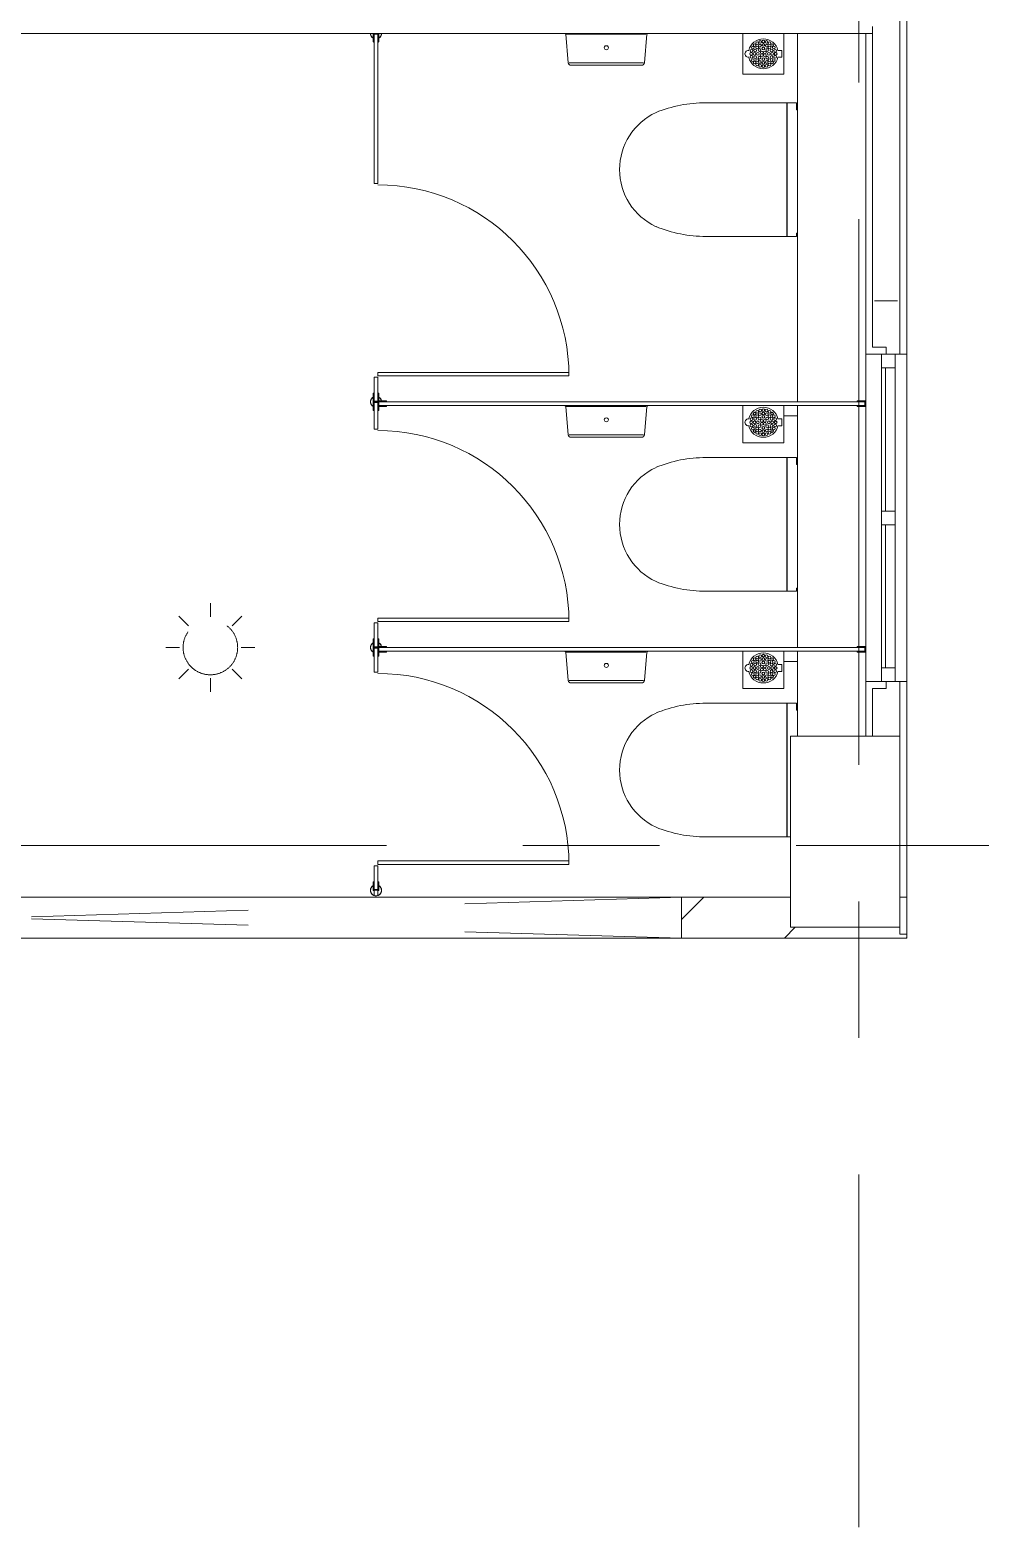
# Model space of a CAD drawing. Header units: millimetres. Extents: x 50620 to 404449, y -131543 to 97.
# Drawn here: x 324077 to 327556, y -121696 to -116211 of the extents above; entities that cross this region are included whole.
import ezdxf

# ---------------------------------------------------------------- set-up
doc = ezdxf.new("R2010")
doc.units = ezdxf.units.MM
for name, pattern in [('Dash', [1587.5, 793.75, -793.75]), ('IDA - Grid Line', [3500, 2000, -500, 500, -500]), ('IDA - Hidden 065', [537.5, 375, -162.5])]:
    doc.linetypes.add(name, pattern=pattern)
for name, color, linetype, lineweight in [('A-_DETA----_ED-2', 8, 'IDA - Hidden 065', 9), ('A-_FLOR----_E', 8, 'Continuous', 9), ('A-_FLORPATT_H-1', 8, 'Continuous', 9), ('A-_FURT----_E', 8, 'Continuous', 9), ('A-_GENM----_M', 8, 'Continuous', 9), ('A-_WALL----_E', 8, 'Continuous', 9), ('A-_WALL----_E-1', 8, 'Continuous', 18), ('A-_WALL----_H-1', 8, 'Continuous', 9), ('A-_WALL----_H-2', 8, 'Continuous', 9), ('A-_WALLPRTN_E', 8, 'Continuous', 9), ('A-_WALLPRTN_E-1', 8, 'Continuous', 18), ('A-_WIND----_E', 8, 'Continuous', 9), ('A-_WIND----_H', 8, 'Dash', 9), ('M-_ARCHI', 8, 'Continuous', 5), ('M-_SANIFIXR_E', 8, 'Continuous', 9), ('S-_COLN----_E', 8, 'Continuous', 5), ('S-_COLN----_E-1', 8, 'Continuous', 5)]:
    doc.layers.add(name, color=color, linetype=linetype, lineweight=lineweight)
doc.layers.add('E-_FIREALAM_E', color=6, linetype='Continuous', lineweight=5, true_color=0xff00ff)
doc.layers.add('S-_ANOTGRID_E-1', color=9, linetype='IDA - Grid Line', lineweight=5, true_color=0x808080)
pattern_1 = [(270, (-240850, -254425), (300, 3e-10), []), (6e-11, (-240850, -254425), (-3e-10, 300), [])]

# ---------------------------------------------------------------- blocks, each defined once
blk = doc.blocks.new('IDA - WC - Floor Mount wo Tank - MS980CMG-V106-BLK 2 2ND STOREY PLAN')
at = {"layer": 'M-_SANIFIXR_E'}
for p, q in [((-220.3, 340.1), (-245.6, 340.1)), ((-245.6, 340.1), (-245.6, 8.1)), ((-220.3, 343.5), (-220.3, 340.1)), ((-244.4, 304.5), (-244.4, 305.3)), ((-244.4, 305.3), (243.1, 305.3)), ((243.1, 304.5), (-244.4, 304.5)), ((243.1, 305.3), (243.1, 304.5)), ((243.7, 8.1), (243.7, 318.5))]:
    blk.add_line(p, q, dxfattribs=at)
for centre, radius, start, end in [((224.9, 4.8), 470.5, 179.6016, 202.4039), ((-226.8, 4.8), 470.5, 337.5961, 0.3984), ((-0.9, -77.1), 230.7, 204.9793, 335.0207)]:
    blk.add_arc(centre, radius, start, end, dxfattribs=at)
blk = doc.blocks.new('IDA - Toilet Roll Holder - Jumbo - IDA - Toilet Roll Holder - Jumbo-4416439-BLK 2 2ND STOREY PLAN')
at = {"layer": 'A-_FURT----_E'}
for p, q in [((0, 0), (-150.7, 0)), ((-150.7, 0), (0, 0)), ((0, 0), (150.7, 0)), ((150.7, 0), (0, 0)), ((-152.2, 0), (-148.7, -3.5)), ((-148.7, -3.5), (-139.5, -107.9)), ((0, -3.5), (-145.3, -3.5)), ((-136.8, -3), (-136.8, -3)), ((-60.5, -3.5), (0, -3.5)), ((0, -3.5), (60.5, -3.5)), ((145.2, -3.5), (0, -3.5)), ((136.8, -3), (136.8, -3)), ((139.5, -107.9), (148.7, -3.5)), ((148.7, -3.5), (152.2, 0)), ((-135.8, -107.9), (0, -107.9)), ((0, -107.9), (135.8, -107.9))]:
    blk.add_line(p, q, dxfattribs=at)
at = {"layer": 'A-_FURT----_E', "flags": 128}
for points in [[(-128.8, -117), (-129.2, -117), (-129.6, -117), (-130.1, -116.9), (-130.5, -116.9), (-130.9, -116.8), (-131.4, -116.7), (-131.8, -116.6), (-132.2, -116.4), (-132.6, -116.3), (-133, -116.1), (-133.4, -116), (-133.8, -115.8), (-134.2, -115.6), (-134.6, -115.3), (-134.9, -115.1), (-135.3, -114.8), (-135.6, -114.6), (-136, -114.3), (-136.3, -114), (-136.6, -113.7), (-136.9, -113.4), (-137.2, -113), (-137.5, -112.7), (-137.7, -112.3), (-138, -112), (-138.2, -111.6), (-138.4, -111.2), (-138.6, -110.8), (-138.8, -110.4), (-139, -110), (-139.1, -109.6), (-139.2, -109.2), (-139.4, -108.8), (-139.5, -108.3), (-139.5, -107.9)], [(139.5, -107.9), (139.5, -108.4), (139.4, -108.8), (139.2, -109.2), (139.1, -109.6), (138.9, -110.1), (138.8, -110.5), (138.6, -110.9), (138.4, -111.2), (138.2, -111.6), (137.9, -112), (137.7, -112.4), (137.4, -112.7), (137.2, -113.1), (136.9, -113.4), (136.6, -113.7), (136.3, -114), (135.9, -114.3), (135.6, -114.6), (135.3, -114.9), (134.9, -115.1), (134.5, -115.3), (134.2, -115.6), (133.8, -115.8), (133.4, -116), (133, -116.2), (132.6, -116.3), (132.2, -116.5), (131.7, -116.6), (131.3, -116.7), (130.9, -116.8), (130.5, -116.9), (130, -116.9), (129.6, -117), (129.1, -117), (128.8, -117)], [(0, -117), (-5.1, -117), (-10.3, -117), (-15.4, -117), (-20.5, -117), (-25.6, -117), (-30.6, -117), (-35.6, -117), (-40.5, -117), (-45.4, -117), (-50.1, -117), (-54.8, -117), (-59.5, -117), (-64, -117), (-68.4, -117), (-72.7, -117), (-76.9, -117), (-81, -117), (-84.9, -117), (-88.7, -117), (-92.4, -117), (-95.9, -117), (-99.2, -117), (-102.4, -117), (-105.5, -117), (-108.3, -117), (-111, -117), (-113.6, -117), (-115.9, -117), (-118, -117), (-120, -117), (-121.8, -117), (-123.3, -117), (-124.7, -117), (-125.9, -117), (-126.9, -117), (-127.7, -117), (-128.2, -117), (-128.6, -117), (-128.7, -117), (-128.8, -117)], [(-128.8, -117), (-128.6, -117), (-128.3, -117), (-127.8, -117), (-127.1, -117), (-126.2, -117), (-125.1, -117), (-123.7, -117), (-122.2, -117), (-120.5, -117), (-118.6, -117), (-116.5, -117), (-114.2, -117), (-111.7, -117), (-109.1, -117), (-106.3, -117), (-103.3, -117), (-100.1, -117), (-96.8, -117), (-93.3, -117), (-89.7, -117), (-85.9, -117), (-82, -117), (-78, -117), (-73.8, -117), (-69.6, -117), (-65.2, -117), (-60.7, -117), (-56.1, -117), (-51.4, -117), (-46.7, -117), (-41.8, -117), (-36.9, -117), (-32, -117), (-26.9, -117), (-21.9, -117), (-16.8, -117), (-11.7, -117), (-6.5, -117), (-1.4, -117), (0, -117)], [(0, -117), (5.1, -117), (10.3, -117), (15.4, -117), (20.5, -117), (25.6, -117), (30.6, -117), (35.6, -117), (40.5, -117), (45.4, -117), (50.1, -117), (54.8, -117), (59.5, -117), (64, -117), (68.4, -117), (72.7, -117), (76.9, -117), (81, -117), (84.9, -117), (88.7, -117), (92.4, -117), (95.9, -117), (99.2, -117), (102.4, -117), (105.5, -117), (108.3, -117), (111, -117), (113.6, -117), (115.9, -117), (118, -117), (120, -117), (121.8, -117), (123.3, -117), (124.7, -117), (125.9, -117), (126.9, -117), (127.7, -117), (128.2, -117), (128.6, -117), (128.7, -117), (128.8, -117)], [(128.8, -117), (128.6, -117), (128.3, -117), (127.8, -117), (127.1, -117), (126.2, -117), (125.1, -117), (123.7, -117), (122.2, -117), (120.5, -117), (118.6, -117), (116.5, -117), (114.2, -117), (111.7, -117), (109.1, -117), (106.3, -117), (103.3, -117), (100.1, -117), (96.8, -117), (93.3, -117), (89.7, -117), (85.9, -117), (82, -117), (78, -117), (73.8, -117), (69.6, -117), (65.2, -117), (60.7, -117), (56.1, -117), (51.4, -117), (46.7, -117), (41.8, -117), (36.9, -117), (32, -117), (26.9, -117), (21.9, -117), (16.8, -117), (11.7, -117), (6.5, -117), (1.4, -117), (0, -117)]]:
    blk.add_lwpolyline(points, dxfattribs=at)
at = {"layer": 'A-_FURT----_E'}
for start, end in [(360, 180), (180, 360)]:
    blk.add_arc((0, -52.6), 7.38, start, end, dxfattribs=at)
blk = doc.blocks.new('IDA - WC - Floor Mount wo Tank - MS980CMG-V107-BLK 2 2ND STOREY PLAN')
at = {"layer": 'M-_SANIFIXR_E'}
for p, q in [((-220.3, 340.1), (-245.6, 340.1)), ((-245.6, 340.1), (-245.6, 8.1)), ((-220.3, 343.5), (-220.3, 340.1)), ((232.2, 340.1), (232.2, 343.5)), ((243.7, 340.1), (232.2, 340.1)), ((243.7, 8.1), (243.7, 340.1)), ((-244.4, 304.5), (-244.4, 305.3)), ((-244.4, 305.3), (243.1, 305.3)), ((243.1, 304.5), (-244.4, 304.5)), ((243.1, 305.3), (243.1, 304.5))]:
    blk.add_line(p, q, dxfattribs=at)
for centre, radius, start, end in [((224.9, 4.8), 470.5, 179.6016, 202.4039), ((-226.8, 4.8), 470.5, 337.5961, 0.3984), ((-0.9, -77.1), 230.7, 204.9793, 335.0207)]:
    blk.add_arc(centre, radius, start, end, dxfattribs=at)
blk = doc.blocks.new('IDA - Louver w Top Hung  - 2 Panels - 1200L X 1500H - B3-AW01-5301240-BLK 2 2ND STOREY PLAN')
at = {"layer": 'A-_WIND----_E'}
for p, q in [((-550, 25), (-600, 25)), ((-600, 25), (-600, -25)), ((-550, -10), (-550, 25)), ((-550, 25), (-25, 25)), ((-550, -25), (-550, 25)), ((550, 25), (-550, 25)), ((-550, -25), (-550, 25)), ((-550, 25), (-550, -25)), ((-550, 25), (550, 25)), ((-500, 25), (-75, 25)), ((-25, 25), (-25, -10)), ((25, 25), (-25, 25)), ((-25, 25), (-25, -25)), ((25, 25), (-25, 25)), ((25, -10), (25, 25)), ((25, 25), (550, 25)), ((25, -25), (25, 25)), ((75, 25), (500, 25)), ((550, 25), (550, -10)), ((550, 25), (550, -25)), ((600, 25), (550, 25)), ((550, 25), (550, -25)), ((550, 25), (550, -25)), ((600, -25), (600, 25)), ((-600, -25), (-550, -25)), ((-25, -10), (-550, -10)), ((-550, -25), (550, -25)), ((550, -25), (-550, -25)), ((-75, -10), (-500, -10)), ((-25, -25), (25, -25)), ((-25, -25), (25, -25)), ((550, -10), (25, -10)), ((500, -10), (75, -10)), ((550, -25), (600, -25))]:
    blk.add_line(p, q, dxfattribs=at)
blk = doc.blocks.new('IDA - Toilet Partition - Corner - 950Lx700Width-4428229-BLK 2 2ND STOREY PLAN')
at = {"layer": 'A-_GENM----_M'}
for p, q in [((898, 0), (896.5, 0)), ((896.5, 0), (896.5, -30.3)), ((900, -1.5), (898, 0)), ((915, 0), (913, -1.5)), ((916.5, 0), (915, 0)), ((916.5, -30.3), (916.5, 0)), ((898, -18), (898, -3)), ((898, -3), (915, -3)), ((900, -20), (898, -18)), ((913, -1.5), (900, -1.5)), ((913, -3), (900, -3)), ((900, -3), (900, -1784)), ((900, -30.3), (900, -20)), ((913, -1784), (913, -3)), ((915, -18), (913, -20)), ((913, -20), (913, -30.3)), ((915, -3), (915, -18)), ((805, -1087), (792, -1087)), ((792, -1087), (792, -1787)), ((805, -1787), (805, -1087)), ((30.2, -1783.5), (0, -1783.5)), ((0, -1783.5), (0, -1785)), ((0, -1785), (1.5, -1787)), ((1.5, -1800), (0, -1802)), ((0, -1802), (0, -1803.5)), ((0, -1803.5), (30.2, -1803.5)), ((1.5, -1787), (1.5, -1800)), ((3, -1802), (3, -1785)), ((3, -1785), (18, -1785)), ((100, -1787), (3, -1787)), ((3, -1787), (3, -1800)), ((3, -1800), (100, -1800)), ((18, -1802), (3, -1802)), ((18, -1785), (20, -1787)), ((20, -1800), (18, -1802)), ((20, -1787), (30.2, -1787)), ((30.2, -1800), (20, -1800)), ((100, -1800), (100, -1787)), ((792, -1787), (805, -1787)), ((810, -1787), (810, -1800)), ((897, -1787), (810, -1787)), ((810, -1800), (897, -1800)), ((900, -1783.5), (869.8, -1783.5)), ((869.8, -1787), (880, -1787)), ((880, -1800), (869.8, -1800)), ((869.8, -1803.5), (900, -1803.5)), ((880, -1787), (882, -1785)), ((882, -1802), (880, -1800)), ((882, -1785), (897, -1785)), ((897, -1802), (882, -1802)), ((896.5, -1756.8), (896.5, -1787)), ((896.5, -1787), (898, -1787)), ((897, -1785), (897, -1802)), ((897, -1800), (897, -1787)), ((898, -1769), (900, -1767)), ((898, -1784), (898, -1769)), ((915, -1784), (898, -1784)), ((898, -1787), (900, -1785.5)), ((898.5, -1787), (900, -1785)), ((898.5, -1800), (898.5, -1787)), ((900, -1802), (898.5, -1800)), ((900, -1767), (900, -1756.8)), ((900, -1785), (900, -1783.5)), ((900, -1784), (913, -1784)), ((900, -1785.5), (913, -1785.5)), ((900, -1803.5), (900, -1802)), ((913, -1756.8), (913, -1767)), ((913, -1767), (915, -1769)), ((913, -1785.5), (915, -1787)), ((915, -1769), (915, -1784)), ((915, -1787), (916.5, -1787)), ((916.5, -1787), (916.5, -1756.8))]:
    blk.add_line(p, q, dxfattribs=at)
at = {"layer": 'A-_GENM----_M', "flags": 128}
for points in [[(-18, -1784.8), (-18.3, -1785.5), (-18.6, -1786.3), (-18.9, -1787)], [(-18.9, -1800), (-18.6, -1800.8), (-18.3, -1801.5), (-18, -1802.2)], [(-3.2, -1773.8), (-4, -1773.9), (-4.8, -1774.1), (-5.5, -1774.3), (-6.3, -1774.5), (-7, -1774.8), (-7.8, -1775.1), (-8.5, -1775.4), (-9.2, -1775.8), (-9.9, -1776.1), (-10.6, -1776.6), (-11.3, -1777), (-11.9, -1777.5), (-12.6, -1777.9), (-13.2, -1778.5), (-13.8, -1779), (-14.3, -1779.6), (-14.9, -1780.2), (-15.4, -1780.8), (-15.9, -1781.4), (-16.4, -1782), (-16.8, -1782.7), (-17.2, -1783.4)], [(-17.2, -1803.6), (-16.8, -1804.3), (-16.4, -1805), (-15.9, -1805.6), (-15.4, -1806.2), (-14.9, -1806.9), (-14.3, -1807.4), (-13.8, -1808), (-13.2, -1808.5), (-12.6, -1809.1), (-11.9, -1809.5), (-11.3, -1810), (-10.6, -1810.4), (-9.9, -1810.9), (-9.2, -1811.2), (-8.5, -1811.6), (-7.8, -1811.9), (-7, -1812.2), (-6.3, -1812.5), (-5.5, -1812.7), (-4.7, -1812.9), (-4, -1813.1), (-3.2, -1813.2), (-2.4, -1813.4), (-1.6, -1813.4), (-0.8, -1813.5), (0, -1813.5)], [(0, -1773.5), (-0.8, -1773.5), (-1.6, -1773.6)], [(0, -1813.5), (0.8, -1813.5), (1.6, -1813.4), (2.4, -1813.4), (3.2, -1813.2), (4, -1813.1), (4.8, -1812.9), (5.5, -1812.7), (6.3, -1812.5), (7, -1812.2), (7.8, -1811.9), (8.5, -1811.6), (9.2, -1811.2), (9.9, -1810.9), (10.6, -1810.4), (11.3, -1810), (11.9, -1809.5), (12.6, -1809.1), (13.2, -1808.5), (13.8, -1808), (14.3, -1807.4), (14.9, -1806.8), (15.4, -1806.2), (15.9, -1805.6), (16.4, -1805), (16.8, -1804.3), (17.2, -1803.6)], [(15.4, -1780.8), (14.9, -1780.1), (14.3, -1779.6), (13.8, -1779), (13.2, -1778.5)], [(17.2, -1783.4), (16.8, -1782.7), (16.4, -1782)], [(18.9, -1787), (18.6, -1786.2), (18.3, -1785.5), (18, -1784.8)], [(18, -1802.2), (18.3, -1801.5), (18.6, -1800.7), (18.9, -1800)], [(882, -1784.8), (881.7, -1785.5), (881.4, -1786.3), (881.1, -1787)], [(881.1, -1800), (881.4, -1800.8), (881.7, -1801.5), (882, -1802.2)], [(896.8, -1773.8), (896, -1773.9), (895.2, -1774.1), (894.5, -1774.3), (893.7, -1774.5), (893, -1774.8), (892.2, -1775.1), (891.5, -1775.4), (890.8, -1775.8), (890.1, -1776.1), (889.4, -1776.6), (888.7, -1777), (888.1, -1777.5), (887.4, -1777.9), (886.8, -1778.5), (886.2, -1779), (885.7, -1779.6), (885.1, -1780.2), (884.6, -1780.8), (884.1, -1781.4), (883.6, -1782), (883.2, -1782.7), (882.8, -1783.4)], [(882.8, -1803.6), (883.2, -1804.3), (883.6, -1805), (884.1, -1805.6), (884.6, -1806.2), (885.1, -1806.9), (885.7, -1807.4), (886.2, -1808), (886.8, -1808.5), (887.4, -1809.1), (888.1, -1809.5), (888.7, -1810), (889.4, -1810.4), (890.1, -1810.9), (890.8, -1811.2), (891.5, -1811.6), (892.2, -1811.9), (893, -1812.2), (893.7, -1812.5), (894.5, -1812.7), (895.3, -1812.9), (896, -1813.1), (896.8, -1813.2), (897.6, -1813.4), (898.4, -1813.4), (899.2, -1813.5), (900, -1813.5)], [(900, -1773.5), (899.2, -1773.5), (898.4, -1773.6)], [(900, -1813.5), (900.8, -1813.5), (901.6, -1813.4), (902.4, -1813.4), (903.2, -1813.2), (904, -1813.1), (904.8, -1812.9), (905.5, -1812.7), (906.3, -1812.5), (907, -1812.2), (907.8, -1811.9), (908.5, -1811.6), (909.2, -1811.2), (909.9, -1810.9), (910.6, -1810.4), (911.3, -1810), (911.9, -1809.5), (912.6, -1809.1), (913.2, -1808.5), (913.8, -1808), (914.3, -1807.4), (914.9, -1806.8), (915.4, -1806.2), (915.9, -1805.6), (916.4, -1805), (916.8, -1804.3), (917.2, -1803.6)], [(915.4, -1780.8), (914.9, -1780.1), (914.3, -1779.6), (913.8, -1779), (913.2, -1778.5)], [(917.2, -1783.4), (916.8, -1782.7), (916.4, -1782)], [(918.9, -1787), (918.6, -1786.2), (918.3, -1785.5), (918, -1784.8)], [(918, -1802.2), (918.3, -1801.5), (918.6, -1800.7), (918.9, -1800)]]:
    blk.add_lwpolyline(points, dxfattribs=at)
at = {"layer": 'A-_GENM----_M'}
for centre, radius, start, end in [((898.3, -30.3), 1.75, 180, 270), ((898.3, -30.3), 1.75, 270, 360), ((914.8, -30.3), 1.75, 180, 270), ((914.8, -30.3), 1.75, 270, 360), ((805, -1787), 700, 90, 180), ((898.3, -1756.8), 1.75, 90, 180), ((898.3, -1756.8), 1.75, 0, 90), ((914.8, -1756.8), 1.75, 90, 180), ((914.8, -1756.8), 1.75, 0, 90), ((0, -1793.5), 20.5, 100.8653, 148.9563), ((0, -1793.5), 20.5, 211.0437, 270), ((0, -1793.5), 20, 210.7833, 270), ((0, -1793.5), 20, 100.5945, 148.2143), ((0, -1793.5), 20, 101.1369, 148.1802), ((0, -1793.5), 20, 211.8198, 270), ((0, -1793.5), 20, 270, 328.2143), ((0, -1793.5), 20, 270, 328.1802), ((0, -1793.5), 20.5, 270, 328.9563), ((0, -1793.5), 20, 31.8198, 45), ((0, -1793.5), 20.5, 32.4466, 45), ((30.2, -1785.2), 1.75, 0, 90), ((30.2, -1785.2), 1.75, 270, 360), ((30.2, -1801.8), 1.75, 360, 90), ((30.2, -1801.8), 1.75, 270, 360), ((869.8, -1785.2), 1.75, 90, 180), ((869.8, -1785.2), 1.75, 180, 270), ((869.8, -1801.8), 1.75, 90, 180), ((869.8, -1801.8), 1.75, 180, 270), ((900, -1793.5), 20.5, 100.8653, 148.9563), ((900, -1793.5), 20.5, 211.0437, 270), ((900, -1793.5), 20, 210.7833, 270), ((900, -1793.5), 20, 100.5945, 148.2143), ((900, -1793.5), 20, 101.1369, 148.1802), ((900, -1793.5), 20, 211.8198, 270), ((900, -1793.5), 20, 270, 328.2143), ((900, -1793.5), 20, 270, 328.1802), ((900, -1793.5), 20.5, 270, 328.9563), ((900, -1793.5), 20, 31.8198, 45), ((900, -1793.5), 20.5, 32.4466, 45)]:
    blk.add_arc(centre, radius, start, end, dxfattribs=at)
for points in [[(-16.4, -1787), (-15.6, -1787), (-13.5, -1787), (-9.6, -1787), (-4.9, -1787), (-1.7, -1787), (0, -1787)], [(0, -1800), (-1.7, -1800), (-4.9, -1800), (-9.6, -1800), (-13.5, -1800), (-15.6, -1800), (-16.4, -1800)], [(0, -1787), (1.7, -1787), (4.9, -1787), (9.6, -1787), (13.5, -1787), (15.6, -1787), (16.4, -1787)], [(16.4, -1800), (15.6, -1800), (13.5, -1800), (9.6, -1800), (4.9, -1800), (1.7, -1800), (0, -1800)], [(883.6, -1787), (884.4, -1787), (886.5, -1787), (890.4, -1787), (895.1, -1787), (898.3, -1787), (900, -1787)], [(900, -1800), (898.3, -1800), (895.1, -1800), (890.4, -1800), (886.5, -1800), (884.4, -1800), (883.6, -1800)], [(900, -1787), (901.7, -1787), (904.9, -1787), (909.6, -1787), (913.5, -1787), (915.6, -1787), (916.4, -1787)], [(916.4, -1800), (915.6, -1800), (913.5, -1800), (909.6, -1800), (904.9, -1800), (901.7, -1800), (900, -1800)]]:
    blk.add_open_spline(points, degree=3, dxfattribs=at)
blk = doc.blocks.new('IDA - Toilet Partition - Corner - 950Lx700Width-6316781-BLK 2 2ND STOREY PLAN')
at = {"layer": 'A-_GENM----_M'}
for p, q in [((1348, 0), (1346.5, 0)), ((1346.5, 0), (1346.5, -30.3)), ((1350, -1.5), (1348, 0)), ((1365, 0), (1363, -1.5)), ((1366.5, 0), (1365, 0)), ((1366.5, -30.3), (1366.5, 0)), ((1348, -18), (1348, -3)), ((1348, -3), (1365, -3)), ((1350, -20), (1348, -18)), ((1363, -1.5), (1350, -1.5)), ((1363, -3), (1350, -3)), ((1350, -3), (1350, -1784)), ((1350, -30.3), (1350, -20)), ((1363, -1784), (1363, -3)), ((1365, -18), (1363, -20)), ((1363, -20), (1363, -30.3)), ((1365, -3), (1365, -18)), ((1255, -1087), (1242, -1087)), ((1242, -1087), (1242, -1787)), ((1255, -1787), (1255, -1087)), ((30.2, -1783.5), (0, -1783.5)), ((0, -1783.5), (0, -1785)), ((0, -1785), (1.5, -1787)), ((1.5, -1800), (0, -1802)), ((0, -1802), (0, -1803.5)), ((0, -1803.5), (30.2, -1803.5)), ((1.5, -1787), (1.5, -1800)), ((3, -1802), (3, -1785)), ((3, -1785), (18, -1785)), ((550, -1787), (3, -1787)), ((3, -1787), (3, -1800)), ((3, -1800), (550, -1800)), ((18, -1802), (3, -1802)), ((18, -1785), (20, -1787)), ((20, -1800), (18, -1802)), ((20, -1787), (30.2, -1787)), ((30.2, -1800), (20, -1800)), ((550, -1800), (550, -1787)), ((1242, -1787), (1255, -1787)), ((1260, -1787), (1260, -1800)), ((1347, -1787), (1260, -1787)), ((1260, -1800), (1347, -1800)), ((1350, -1783.5), (1319.8, -1783.5)), ((1319.8, -1787), (1330, -1787)), ((1330, -1800), (1319.8, -1800)), ((1319.8, -1803.5), (1350, -1803.5)), ((1330, -1787), (1332, -1785)), ((1332, -1802), (1330, -1800)), ((1332, -1785), (1347, -1785)), ((1347, -1802), (1332, -1802)), ((1346.5, -1756.8), (1346.5, -1787)), ((1346.5, -1787), (1348, -1787)), ((1347, -1785), (1347, -1802)), ((1347, -1800), (1347, -1787)), ((1348, -1769), (1350, -1767)), ((1348, -1784), (1348, -1769)), ((1365, -1784), (1348, -1784)), ((1348, -1787), (1350, -1785.5)), ((1348.5, -1787), (1350, -1785)), ((1348.5, -1800), (1348.5, -1787)), ((1350, -1802), (1348.5, -1800)), ((1350, -1767), (1350, -1756.8)), ((1350, -1785), (1350, -1783.5)), ((1350, -1784), (1363, -1784)), ((1350, -1785.5), (1363, -1785.5)), ((1350, -1803.5), (1350, -1802)), ((1363, -1756.8), (1363, -1767)), ((1363, -1767), (1365, -1769)), ((1363, -1785.5), (1365, -1787)), ((1365, -1769), (1365, -1784)), ((1365, -1787), (1366.5, -1787)), ((1366.5, -1787), (1366.5, -1756.8))]:
    blk.add_line(p, q, dxfattribs=at)
at = {"layer": 'A-_GENM----_M', "flags": 128}
for points in [[(17.2, -1783.4), (16.8, -1782.7), (16.4, -1782), (15.9, -1781.4), (15.4, -1780.8), (14.9, -1780.1), (14.3, -1779.6), (13.8, -1779), (13.2, -1778.5), (12.6, -1777.9), (11.9, -1777.5), (11.3, -1777), (10.6, -1776.6), (9.9, -1776.1), (9.2, -1775.8), (8.5, -1775.4), (7.8, -1775.1), (7, -1774.8), (6.3, -1774.5), (5.5, -1774.3), (4.7, -1774.1), (4, -1773.9), (3.2, -1773.8), (2.4, -1773.6), (1.6, -1773.6), (0.8, -1773.5), (0, -1773.5)], [(0, -1813.5), (0.8, -1813.5), (1.6, -1813.4), (2.4, -1813.4), (3.2, -1813.2), (4, -1813.1), (4.8, -1812.9), (5.5, -1812.7), (6.3, -1812.5), (7, -1812.2), (7.8, -1811.9), (8.5, -1811.6), (9.2, -1811.2), (9.9, -1810.9), (10.6, -1810.4), (11.3, -1810), (11.9, -1809.5), (12.6, -1809.1), (13.2, -1808.5), (13.8, -1808), (14.3, -1807.4), (14.9, -1806.8), (15.4, -1806.2), (15.9, -1805.6), (16.4, -1805), (16.8, -1804.3), (17.2, -1803.6)], [(18.9, -1787), (18.6, -1786.2), (18.3, -1785.5), (18, -1784.8)], [(18, -1802.2), (18.3, -1801.5), (18.6, -1800.7), (18.9, -1800)], [(1332, -1784.8), (1331.7, -1785.5), (1331.4, -1786.3), (1331.1, -1787)], [(1331.1, -1800), (1331.4, -1800.8), (1331.7, -1801.5), (1332, -1802.2)], [(1346.8, -1773.8), (1346, -1773.9), (1345.2, -1774.1), (1344.5, -1774.3), (1343.7, -1774.5), (1343, -1774.8), (1342.2, -1775.1), (1341.5, -1775.4), (1340.8, -1775.8), (1340.1, -1776.1), (1339.4, -1776.6), (1338.7, -1777), (1338.1, -1777.5), (1337.4, -1777.9), (1336.8, -1778.5), (1336.2, -1779), (1335.7, -1779.6), (1335.1, -1780.2), (1334.6, -1780.8), (1334.1, -1781.4), (1333.6, -1782), (1333.2, -1782.7), (1332.8, -1783.4)], [(1332.8, -1803.6), (1333.2, -1804.3), (1333.6, -1805), (1334.1, -1805.6), (1334.6, -1806.2), (1335.1, -1806.9), (1335.7, -1807.4), (1336.2, -1808), (1336.8, -1808.5), (1337.4, -1809.1), (1338.1, -1809.5), (1338.7, -1810), (1339.4, -1810.4), (1340.1, -1810.9), (1340.8, -1811.2), (1341.5, -1811.6), (1342.2, -1811.9), (1343, -1812.2), (1343.7, -1812.5), (1344.5, -1812.7), (1345.3, -1812.9), (1346, -1813.1), (1346.8, -1813.2), (1347.6, -1813.4), (1348.4, -1813.4), (1349.2, -1813.5), (1350, -1813.5)], [(1350, -1773.5), (1349.2, -1773.5), (1348.4, -1773.6)], [(1350, -1813.5), (1350.8, -1813.5), (1351.6, -1813.4), (1352.4, -1813.4), (1353.2, -1813.2), (1354, -1813.1), (1354.8, -1812.9), (1355.5, -1812.7), (1356.3, -1812.5), (1357, -1812.2), (1357.8, -1811.9), (1358.5, -1811.6), (1359.2, -1811.2), (1359.9, -1810.9), (1360.6, -1810.4), (1361.3, -1810), (1361.9, -1809.5), (1362.6, -1809.1), (1363.2, -1808.5), (1363.8, -1808), (1364.3, -1807.4), (1364.9, -1806.8), (1365.4, -1806.2), (1365.9, -1805.6), (1366.4, -1805), (1366.8, -1804.3), (1367.2, -1803.6)], [(1365.4, -1780.8), (1364.9, -1780.1), (1364.3, -1779.6), (1363.8, -1779), (1363.2, -1778.5)], [(1367.2, -1783.4), (1366.8, -1782.7), (1366.4, -1782)], [(1368.9, -1787), (1368.6, -1786.2), (1368.3, -1785.5), (1368, -1784.8)], [(1368, -1802.2), (1368.3, -1801.5), (1368.6, -1800.7), (1368.9, -1800)]]:
    blk.add_lwpolyline(points, dxfattribs=at)
at = {"layer": 'A-_GENM----_M'}
for centre, radius, start, end in [((1348.2, -30.3), 1.75, 180, 270), ((1348.2, -30.3), 1.75, 270, 360), ((1364.8, -30.3), 1.75, 180, 270), ((1364.8, -30.3), 1.75, 270, 360), ((1255, -1787), 700, 90, 180), ((1348.2, -1756.8), 1.75, 90, 180), ((1348.2, -1756.8), 1.75, 0, 90), ((1364.8, -1756.8), 1.75, 90, 180), ((1364.8, -1756.8), 1.75, 0, 90), ((0, -1793.5), 20.5, 31.0437, 90), ((0, -1793.5), 20, 30.7833, 90), ((0, -1793.5), 20, 31.8198, 90), ((0, -1793.5), 20, 270, 328.2143), ((0, -1793.5), 20, 270, 328.1802), ((0, -1793.5), 20.5, 270, 328.9563), ((30.2, -1785.2), 1.75, 0, 90), ((30.2, -1785.2), 1.75, 270, 360), ((30.2, -1801.8), 1.75, 360, 90), ((30.2, -1801.8), 1.75, 270, 360), ((1319.8, -1785.2), 1.75, 90, 180), ((1319.8, -1785.2), 1.75, 180, 270), ((1319.8, -1801.8), 1.75, 90, 180), ((1319.8, -1801.8), 1.75, 180, 270), ((1350, -1793.5), 20.5, 100.8653, 148.9563), ((1350, -1793.5), 20.5, 211.0437, 270), ((1350, -1793.5), 20, 210.7833, 270), ((1350, -1793.5), 20, 100.5945, 148.2143), ((1350, -1793.5), 20, 101.1369, 148.1802), ((1350, -1793.5), 20, 211.8198, 270), ((1350, -1793.5), 20, 270, 328.2143), ((1350, -1793.5), 20, 270, 328.1802), ((1350, -1793.5), 20.5, 270, 328.9563), ((1350, -1793.5), 20, 31.8198, 45), ((1350, -1793.5), 20.5, 32.4466, 45)]:
    blk.add_arc(centre, radius, start, end, dxfattribs=at)
for points in [[(0, -1787), (1.7, -1787), (4.9, -1787), (9.6, -1787), (13.5, -1787), (15.6, -1787), (16.4, -1787)], [(16.4, -1800), (15.6, -1800), (13.5, -1800), (9.6, -1800), (4.9, -1800), (1.7, -1800), (0, -1800)], [(1333.6, -1787), (1334.4, -1787), (1336.5, -1787), (1340.4, -1787), (1345.1, -1787), (1348.3, -1787), (1350, -1787)], [(1350, -1800), (1348.3, -1800), (1345.1, -1800), (1340.4, -1800), (1336.5, -1800), (1334.4, -1800), (1333.6, -1800)], [(1350, -1787), (1351.7, -1787), (1354.9, -1787), (1359.6, -1787), (1363.5, -1787), (1365.6, -1787), (1366.4, -1787)], [(1366.4, -1800), (1365.6, -1800), (1363.5, -1800), (1359.6, -1800), (1354.9, -1800), (1351.7, -1800), (1350, -1800)]]:
    blk.add_open_spline(points, degree=3, dxfattribs=at)
blk = doc.blocks.new('IDA - Rectangle Column - 400 x 700-6221618-BLK 2 2ND STOREY PLAN')
at = {"layer": 'S-_COLN----_E-1'}
for p, q in [((200, 350), (-200, 350)), ((-200, 350), (-200, -350)), ((200, -350), (200, 350)), ((-200, -350), (200, -350))]:
    blk.add_line(p, q, dxfattribs=at)
blk = doc.blocks.new('IDA - Floor Trap Cover - Floor Trap Cover-V126-BLK 2 2ND STOREY PLAN')
at = {"layer": 'M-_SANIFIXR_E'}
for p, q in [((62, 75), (-75, 75)), ((-75, 75), (-75, -75)), ((75, -75), (75, 75)), ((-12.5, -53.6), (-12.5, -67.5)), ((12.5, -67.5), (12.5, -53.6)), ((-75, -75), (62, -75)), ((-12.5, -67.5), (12.5, -67.5))]:
    blk.add_line(p, q, dxfattribs=at)
for centre in [(-45, 0), (-43.5, 11.3), (-38.8, 22.7), (-32.5, 0), (-31.8, 31.8), (-30, 12.4), (-23, 23), (-22.8, 38.8), (-20, 0), (-14.1, 14.1), (-12.4, 30), (-11.4, 43.5), (-5.3, 5.3), (0, 45), (0, 32.5), (0, 20), (5.3, 5.3), (11.3, 43.5), (12.4, 30), (14.1, 14.1), (20, 0), (22.7, 38.8), (23, 23), (30, 12.4), (31.8, 31.8), (32.5, 0), (38.8, 22.8), (43.5, 11.4), (45, 0), (-43.5, -11.4), (-38.8, -22.8), (-31.8, -31.8), (-30, -12.4), (-23, -23), (-22.7, -38.8), (-14.1, -14.1), (-12.4, -30), (-11.3, -43.5), (-5.3, -5.3), (0, -20), (0, -32.5), (0, -45), (5.3, -5.3), (11.4, -43.5), (12.4, -30), (14.1, -14.1), (22.8, -38.8), (23, -23), (30, -12.4), (31.8, -31.8), (38.8, -22.7), (43.5, -11.3)]:
    blk.add_circle(centre, 5, dxfattribs=at)
for centre, radius, start, end in [((0, 55), 12.5, 353.475, 186.525), ((0, 0), 55, 103.05, 256.8634), ((0, 0), 55, 283.1366, 76.95)]:
    blk.add_arc(centre, radius, start, end, dxfattribs=at)
blk = doc.blocks.new('IDA - Floor Trap Cover - Floor Trap Cover-4918522-BLK 2 2ND STOREY PLAN')
at = {"layer": 'M-_SANIFIXR_E'}
for p, q in [((75, 75), (-75, 75)), ((-75, 75), (-75, -75)), ((75, -75), (75, 75)), ((-12.5, -53.6), (-12.5, -67.5)), ((12.5, -67.5), (12.5, -53.6)), ((-75, -75), (75, -75)), ((-12.5, -67.5), (12.5, -67.5))]:
    blk.add_line(p, q, dxfattribs=at)
for centre in [(-45, 0), (-43.5, 11.3), (-38.8, 22.7), (-32.5, 0), (-31.8, 31.8), (-30, 12.4), (-23, 23), (-22.8, 38.8), (-20, 0), (-14.1, 14.1), (-12.4, 30), (-11.4, 43.5), (-5.3, 5.3), (0, 45), (0, 32.5), (0, 20), (5.3, 5.3), (11.3, 43.5), (12.4, 30), (14.1, 14.1), (20, 0), (22.7, 38.8), (23, 23), (30, 12.4), (31.8, 31.8), (32.5, 0), (38.8, 22.8), (43.5, 11.4), (45, 0), (-43.5, -11.4), (-38.8, -22.8), (-31.8, -31.8), (-30, -12.4), (-23, -23), (-22.7, -38.8), (-14.1, -14.1), (-12.4, -30), (-11.3, -43.5), (-5.3, -5.3), (0, -20), (0, -32.5), (0, -45), (5.3, -5.3), (11.4, -43.5), (12.4, -30), (14.1, -14.1), (22.8, -38.8), (23, -23), (30, -12.4), (31.8, -31.8), (38.8, -22.7), (43.5, -11.3)]:
    blk.add_circle(centre, 5, dxfattribs=at)
for centre, radius, start, end in [((0, 55), 12.5, 353.475, 186.525), ((0, 0), 55, 103.05, 256.8634), ((0, 0), 55, 283.1366, 76.95)]:
    blk.add_arc(centre, radius, start, end, dxfattribs=at)
blk = doc.blocks.new('IDA - Strobe Light - IDA - Strobe Light-5604545-BLK 2 2ND STOREY PLAN')
at = {"layer": 'A-_DETA----_ED-2'}
for p, q in [((0, -87.5), (0, -37.5)), ((-79.5, -120.5), (-114.9, -85.1)), ((79.5, -120.5), (114.9, -85.1)), ((-112.5, -200), (-162.5, -200)), ((112.5, -200), (162.5, -200)), ((-79.5, -279.5), (-114.9, -314.9)), ((0, -312.5), (0, -362.5)), ((79.5, -279.5), (114.9, -314.9))]:
    blk.add_line(p, q, dxfattribs=at)
blk.add_circle((0, -200), 100, dxfattribs=at)
blk = doc.blocks.new('WallOpening - WallOpening - 1300-6932090-BLK 2 2ND STOREY PLAN')
at = {"layer": 'A-_WIND----_E'}
for p, q in [((2500, 75), (-2500, 75)), ((-2500, 75), (-2500, -75)), ((-2500, 75), (-2500, -75)), ((2500, -75), (2500, 75)), ((2500, 75), (2500, -75)), ((-2500, -75), (2500, -75))]:
    blk.add_line(p, q, dxfattribs=at)
at = {"layer": 'A-_WIND----_H'}
for p, q in [((-2500, -75), (2500, 75)), ((-2500, 75), (2500, -75))]:
    blk.add_line(p, q, dxfattribs=at)
blk = doc.blocks.new('IDA - Toilet Partition - Corner - 950Lx700Width-V129-BLK 2 2ND STOREY PLAN')
at = {"layer": 'A-_GENM----_M'}
for p, q in [((795, -1087), (782, -1087)), ((782, -1087), (782, -1787)), ((795, -1787), (795, -1087)), ((30.2, -1783.5), (0, -1783.5)), ((0, -1783.5), (0, -1785)), ((0, -1785), (1.5, -1787)), ((1.5, -1800), (0, -1802)), ((0, -1802), (0, -1803.5)), ((0, -1803.5), (30.2, -1803.5)), ((1.5, -1787), (1.5, -1800)), ((3, -1802), (3, -1785)), ((3, -1785), (18, -1785)), ((90, -1787), (3, -1787)), ((3, -1787), (3, -1800)), ((3, -1800), (90, -1800)), ((18, -1802), (3, -1802)), ((18, -1785), (20, -1787)), ((20, -1800), (18, -1802)), ((20, -1787), (30.2, -1787)), ((30.2, -1800), (20, -1800)), ((90, -1800), (90, -1787)), ((782, -1787), (795, -1787)), ((800, -1787), (800, -1800)), ((887, -1787), (800, -1787)), ((800, -1800), (887, -1800)), ((890, -1783.5), (859.7, -1783.5)), ((859.7, -1787), (870, -1787)), ((870, -1800), (859.7, -1800)), ((859.7, -1803.5), (890, -1803.5)), ((870, -1787), (872, -1785)), ((872, -1802), (870, -1800)), ((872, -1785), (887, -1785)), ((887, -1802), (872, -1802)), ((887, -1785), (887, -1802)), ((887, -1800), (887, -1787)), ((888.5, -1787), (890, -1785)), ((888.5, -1800), (888.5, -1787)), ((890, -1802), (888.5, -1800)), ((890, -1785), (890, -1783.5)), ((890, -1803.5), (890, -1802))]:
    blk.add_line(p, q, dxfattribs=at)
at = {"layer": 'A-_GENM----_M', "flags": 128}
for points in [[(-18, -1784.8), (-18.3, -1785.5), (-18.6, -1786.3), (-18.9, -1787)], [(-18.9, -1800), (-18.6, -1800.8), (-18.3, -1801.5), (-18, -1802.2)], [(-3.2, -1773.8), (-4, -1773.9), (-4.8, -1774.1), (-5.5, -1774.3), (-6.3, -1774.5), (-7, -1774.8), (-7.8, -1775.1), (-8.5, -1775.4), (-9.2, -1775.8), (-9.9, -1776.1), (-10.6, -1776.6), (-11.3, -1777), (-11.9, -1777.5), (-12.6, -1777.9), (-13.2, -1778.5), (-13.8, -1779), (-14.3, -1779.6), (-14.9, -1780.2), (-15.4, -1780.8), (-15.9, -1781.4), (-16.4, -1782), (-16.8, -1782.7), (-17.2, -1783.4)], [(-17.2, -1803.6), (-16.8, -1804.3), (-16.4, -1805), (-15.9, -1805.6), (-15.4, -1806.2), (-14.9, -1806.9), (-14.3, -1807.4), (-13.8, -1808), (-13.2, -1808.5), (-12.6, -1809.1), (-11.9, -1809.5), (-11.3, -1810), (-10.6, -1810.4), (-9.9, -1810.9), (-9.2, -1811.2), (-8.5, -1811.6), (-7.8, -1811.9), (-7, -1812.2), (-6.3, -1812.5), (-5.5, -1812.7), (-4.7, -1812.9), (-4, -1813.1), (-3.2, -1813.2), (-2.4, -1813.4), (-1.6, -1813.4), (-0.8, -1813.5), (0, -1813.5)], [(0, -1773.5), (-0.8, -1773.5), (-1.6, -1773.6)], [(0, -1813.5), (0.8, -1813.5), (1.6, -1813.4), (2.4, -1813.4), (3.2, -1813.2), (4, -1813.1), (4.8, -1812.9), (5.5, -1812.7), (6.3, -1812.5), (7, -1812.2), (7.8, -1811.9), (8.5, -1811.6), (9.2, -1811.2), (9.9, -1810.9), (10.6, -1810.4), (11.3, -1810), (11.9, -1809.5), (12.6, -1809.1), (13.2, -1808.5), (13.8, -1808), (14.3, -1807.4), (14.9, -1806.8), (15.4, -1806.2), (15.9, -1805.6), (16.4, -1805), (16.8, -1804.3), (17.2, -1803.6)], [(15.4, -1780.8), (14.9, -1780.1), (14.3, -1779.6), (13.8, -1779), (13.2, -1778.5)], [(17.2, -1783.4), (16.8, -1782.7), (16.4, -1782)], [(18.9, -1787), (18.6, -1786.2), (18.3, -1785.5), (18, -1784.8)], [(18, -1802.2), (18.3, -1801.5), (18.6, -1800.7), (18.9, -1800)], [(872, -1784.8), (871.7, -1785.5), (871.4, -1786.3), (871.1, -1787)], [(871.1, -1800), (871.4, -1800.8), (871.7, -1801.5), (872, -1802.2)], [(890, -1773.5), (889.2, -1773.5), (888.4, -1773.6), (887.6, -1773.6), (886.8, -1773.8), (886, -1773.9), (885.2, -1774.1), (884.5, -1774.3), (883.7, -1774.5), (883, -1774.8), (882.2, -1775.1), (881.5, -1775.4), (880.8, -1775.8), (880.1, -1776.1), (879.4, -1776.6), (878.7, -1777), (878.1, -1777.5), (877.4, -1777.9), (876.8, -1778.5), (876.2, -1779), (875.7, -1779.6), (875.1, -1780.2), (874.6, -1780.8), (874.1, -1781.4), (873.6, -1782), (873.2, -1782.7), (872.8, -1783.4)], [(872.8, -1803.6), (873.2, -1804.3), (873.6, -1805), (874.1, -1805.6), (874.6, -1806.2), (875.1, -1806.9), (875.7, -1807.4), (876.2, -1808), (876.8, -1808.5), (877.4, -1809.1), (878.1, -1809.5), (878.7, -1810), (879.4, -1810.4), (880.1, -1810.9), (880.8, -1811.2), (881.5, -1811.6), (882.2, -1811.9), (883, -1812.2), (883.7, -1812.5), (884.5, -1812.7), (885.3, -1812.9), (886, -1813.1), (886.8, -1813.2), (887.6, -1813.4), (888.4, -1813.4), (889.2, -1813.5), (890, -1813.5)], [(908.9, -1787), (908.6, -1786.2), (908.3, -1785.5), (908, -1784.8), (907.6, -1784.1), (907.2, -1783.4), (906.8, -1782.7), (906.4, -1782), (905.9, -1781.4), (905.4, -1780.8), (904.9, -1780.1), (904.3, -1779.6), (903.8, -1779), (903.2, -1778.5), (902.6, -1777.9), (901.9, -1777.5), (901.3, -1777), (900.6, -1776.6), (899.9, -1776.1), (899.2, -1775.8), (898.5, -1775.4), (897.8, -1775.1), (897, -1774.8), (896.3, -1774.5), (895.5, -1774.3), (894.7, -1774.1), (894, -1773.9), (893.2, -1773.8), (892.4, -1773.6), (891.6, -1773.6), (890.8, -1773.5), (890, -1773.5)], [(890, -1813.5), (890.8, -1813.5), (891.6, -1813.4), (892.4, -1813.4), (893.2, -1813.2), (894, -1813.1), (894.8, -1812.9), (895.5, -1812.7), (896.3, -1812.5), (897, -1812.2), (897.8, -1811.9), (898.5, -1811.6), (899.2, -1811.2), (899.9, -1810.9), (900.6, -1810.4), (901.3, -1810), (901.9, -1809.5), (902.6, -1809.1), (903.2, -1808.5), (903.8, -1808), (904.3, -1807.4), (904.9, -1806.8), (905.4, -1806.2), (905.9, -1805.6), (906.4, -1805), (906.8, -1804.3), (907.2, -1803.6), (907.6, -1802.9), (908, -1802.2), (908.3, -1801.5), (908.6, -1800.7), (908.9, -1800)]]:
    blk.add_lwpolyline(points, dxfattribs=at)
at = {"layer": 'A-_GENM----_M'}
for centre, radius, start, end in [((795, -1787), 700, 90, 180), ((0, -1793.5), 20.5, 100.8653, 148.9563), ((0, -1793.5), 20.5, 211.0437, 270), ((0, -1793.5), 20, 210.7833, 270), ((0, -1793.5), 20, 100.5945, 148.2143), ((0, -1793.5), 20, 101.1369, 148.1802), ((0, -1793.5), 20, 211.8198, 270), ((0, -1793.5), 20, 270, 328.2143), ((0, -1793.5), 20, 270, 328.1802), ((0, -1793.5), 20.5, 270, 328.9563), ((0, -1793.5), 20, 31.8198, 45), ((0, -1793.5), 20.5, 32.4466, 45), ((30.2, -1785.2), 1.75, 0, 90), ((30.2, -1785.2), 1.75, 270, 360), ((30.2, -1801.8), 1.75, 360, 90), ((30.2, -1801.8), 1.75, 270, 360), ((859.7, -1785.2), 1.75, 90, 180), ((859.7, -1785.2), 1.75, 180, 270), ((859.7, -1801.8), 1.75, 90, 180), ((859.7, -1801.8), 1.75, 180, 270), ((890, -1793.5), 20.5, 90, 148.9563), ((890, -1793.5), 20.5, 211.0437, 270), ((890, -1793.5), 20, 210.7833, 270), ((890, -1793.5), 20, 90, 148.2143), ((890, -1793.5), 20, 90, 148.1802), ((890, -1793.5), 20, 211.8198, 270), ((890, -1793.5), 20.5, 270, 90), ((890, -1793.5), 20, 18.9656, 90), ((890, -1793.5), 20, 270, 90), ((890, -1793.5), 20, 270, 341.0344)]:
    blk.add_arc(centre, radius, start, end, dxfattribs=at)
for points in [[(-16.4, -1787), (-15.6, -1787), (-13.5, -1787), (-9.6, -1787), (-4.9, -1787), (-1.7, -1787), (0, -1787)], [(0, -1800), (-1.7, -1800), (-4.9, -1800), (-9.6, -1800), (-13.5, -1800), (-15.6, -1800), (-16.4, -1800)], [(0, -1787), (1.7, -1787), (4.9, -1787), (9.6, -1787), (13.5, -1787), (15.6, -1787), (16.4, -1787)], [(16.4, -1800), (15.6, -1800), (13.5, -1800), (9.6, -1800), (4.9, -1800), (1.7, -1800), (0, -1800)], [(873.6, -1787), (874.4, -1787), (876.5, -1787), (880.4, -1787), (885.1, -1787), (888.3, -1787), (890, -1787)], [(890, -1800), (888.3, -1800), (885.1, -1800), (880.4, -1800), (876.5, -1800), (874.4, -1800), (873.6, -1800)], [(890, -1787), (891.7, -1787), (894.9, -1787), (899.6, -1787), (903.5, -1787), (906.6, -1787), (908.5, -1787), (908.9, -1787), (908.9, -1787)], [(908.9, -1800), (908.9, -1800), (908.5, -1800), (906.6, -1800), (903.5, -1800), (899.6, -1800), (894.9, -1800), (891.7, -1800), (890, -1800)]]:
    blk.add_open_spline(points, degree=3, dxfattribs=at)
blk = doc.blocks.new('ARCHI 2ND_2024 09 11')
at = {"layer": 'A-_FLORPATT_H-1', "lineweight": 5}
h = blk.add_hatch(dxfattribs=at)
h.set_pattern_fill('FP_45', color=8, style=0, pattern_type=2)
h.set_pattern_definition(pattern_1)
h.paths.add_polyline_path([(-58100, -88388), (-58100, -88238), (-58150, -88238), (-58150, -88375), (-58225.2, -88375), (-58225.2, -88388), (-58150, -88388)])
h = blk.add_hatch(dxfattribs=at)
h.set_pattern_fill('FP_45', color=8, style=0, pattern_type=2)
h.set_pattern_definition(pattern_1)
h.paths.add_polyline_path([(-58177.3, -89738), (-58100, -89738), (-58100, -89588), (-58150, -89588), (-58150, -89725), (-58225.2, -89727.6), (-58225.2, -89738)])
h = blk.add_hatch(dxfattribs=at)
h.set_pattern_fill('FP_45', color=8, style=0, pattern_type=2)
h.set_pattern_definition(pattern_1)
h.paths.add_polyline_path([(-58100, -90638), (-58100, -90488), (-58150, -90488), (-58150, -90625), (-58225.2, -90627.6), (-58225.2, -90638), (-58125, -90638)])
at = {"layer": 'A-_WALL----_H-1', "lineweight": 5}
h = blk.add_hatch(dxfattribs=at)
h.set_pattern_fill('FP_54', color=8, style=0, pattern_type=2)
h.set_pattern_definition([(45, (102886.4, 38752.4), (-445.5048, 445.5048), []), (45, (103331.9, 38752.4), (-445.5048, 445.5048), [315.019, -157.51])])
h.paths.add_polyline_path([(-57725, -91540), (-57700, -91540), (-57700, -91525), (-57725, -91500), (-58125, -91500), (-58125, -91390), (-58525, -91390), (-58525, -91540), (-58075.2, -91540)])
h.paths.add_polyline_path([(-63625, -91540), (-63525, -91539.7), (-63525, -91525), (-63625, -91525)])
at = {"layer": 'A-_WALL----_H-2', "lineweight": 5}
h = blk.add_hatch(dxfattribs=at)
h.set_pattern_fill('FP_3', color=8, style=0, pattern_type=2)
h.set_pattern_definition([(6e-11, (102886.37, 38752.37), (1016, 254), [83.82, -678.18, 83.82, -678.18, -4064]), (6e-11, (102886.37, 38752.37), (1016, 254), [-1524, 83.82, -1440.18, 83.82, -678.18, -1778]), (6e-11, (102886.37, 38752.37), (1016, 254), [-3810, 83.82, -424.18, 83.82, -1186.18]), (120, (103267.37, 38879.37), (-727.97045, 752.8818), [83.82, -678.18, 83.82, -678.18, -4064]), (120, (103267.37, 38879.37), (-727.97045, 752.8818), [-1524, 83.82, -1440.18, 83.82, -678.18, -1778]), (120, (103267.37, 38879.37), (-727.97045, 752.8818), [-3810, 83.82, -424.18, 83.82, -1186.18]), (240, (103394.37, 39387.37), (-288.02955, -1006.8818), [83.82, -678.18, 83.82, -678.18, -4064]), (240, (103394.37, 39387.37), (-288.02955, -1006.8818), [-1524, 83.82, -1440.18, 83.82, -678.18, -1778]), (240, (103394.37, 39387.37), (-288.02955, -1006.8818), [-3810, 83.82, -424.18, 83.82, -1186.18])])
h.paths.add_polyline_path([(-57725, -90800), (-57725, -90600), (-57775, -90600), (-57775.6, -90625), (-57825, -90625), (-57825, -90800), (-57775, -90800)])
h.paths.add_polyline_path([(-57775, -89400), (-57725, -89400), (-57725, -88075), (-57825, -88075), (-57825, -89375), (-57775, -89375)])
at = {"layer": 'A-_FLOR----_E', "color": 8, "lineweight": 5}
for p, q in [((-57725, -88075), (-57725, -89400)), ((-58300, -88375), (-58300, -88225)), ((-58300, -88225), (-58150, -88225)), ((-58150, -88225), (-58150, -88238)), ((-58150, -88238), (-58150, -88375)), ((-58225.2, -88375), (-58300, -88375)), ((-58150, -88375), (-58225.2, -88375)), ((-58300, -89575), (-58150, -89575)), ((-58300, -89725), (-58300, -89588)), ((-58150, -89588), (-58150, -89725)), ((-58225.2, -89725), (-58300, -89725)), ((-58150, -89725), (-58225.2, -89725)), ((-58300, -90475), (-58150, -90475)), ((-58300, -90625), (-58300, -90488)), ((-58150, -90488), (-58150, -90625)), ((-57725, -90600), (-57725, -90800)), ((-58225.2, -90625), (-58300, -90625)), ((-58150, -90625), (-58225.2, -90625)), ((-57725, -90800), (-57725, -91500)), ((-57725, -91500), (-58125, -91500))]:
    blk.add_line(p, q, dxfattribs=at)
at = {"layer": 'A-_GENM----_M', "color": 8, "lineweight": 5}
for p, q in [((-58100, -88225), (-58100, -89575)), ((-57850, -88225), (-58100, -88225)), ((-57850, -90800), (-57850, -88225)), ((-58100, -89588), (-58100, -90475)), ((-58100, -90488), (-58100, -90800))]:
    blk.add_line(p, q, dxfattribs=at)
at = {"layer": 'A-_WALL----_E', "color": 8, "lineweight": 5}
for p, q in [((-57725, -88075), (-57725, -89400)), ((-57850, -88225), (-57825, -88225)), ((-57825, -88200), (-57825, -88225)), ((-57825, -88200), (-57825, -88225)), ((-57825, -88225), (-57825, -89375)), ((-57850, -90600), (-57850, -89400)), ((-57850, -89400), (-57700, -89400)), ((-57825, -89375), (-57775, -89375)), ((-57775, -89400), (-57775, -89375)), ((-57700, -89400), (-57700, -90600)), ((-57700, -90600), (-57850, -90600)), ((-57775, -90625), (-57775, -90600)), ((-57725, -90600), (-57725, -90800)), ((-57825, -90625), (-57825, -90800)), ((-57775, -90625), (-57825, -90625)), ((-57850, -90800), (-57825, -90800)), ((-57825, -90800), (-57775, -90800)), ((-57775, -90800), (-57725, -90800)), ((-57725, -90800), (-57725, -91500)), ((-57725, -91500), (-57850, -91500))]:
    blk.add_line(p, q, dxfattribs=at)
at = {"layer": 'A-_WALL----_E-1', "color": 8, "lineweight": 5}
for p, q in [((-57700, -89400), (-57700, -88075)), ((-57850, -88225), (-57850, -89400)), ((-57850, -89400), (-57700, -89400)), ((-57700, -90600), (-57850, -90600)), ((-57850, -90600), (-57850, -90800)), ((-57700, -91525), (-57700, -90600)), ((-57725, -91500), (-57725, -91525)), ((-57725, -91525), (-57700, -91525))]:
    blk.add_line(p, q, dxfattribs=at)
at = {"layer": 'A-_WALLPRTN_E', "color": 8, "lineweight": 5}
for p, q in [((-63525, -91390), (-58625, -91390)), ((-58125, -91500), (-58125, -91390)), ((-57725, -91390), (-57725, -91500)), ((-57725, -91500), (-58125, -91500))]:
    blk.add_line(p, q, dxfattribs=at)
at = {"layer": 'A-_WALLPRTN_E-1', "color": 8, "lineweight": 5}
for p, q in [((-62325, -88225), (-57850, -88225)), ((-58125, -91390), (-58625, -91390)), ((-57725, -91390), (-57700, -91390)), ((-57700, -91390), (-57700, -91540)), ((-57700, -91540), (-63625, -91540))]:
    blk.add_line(p, q, dxfattribs=at)
at = {"layer": 'S-_ANOTGRID_E-1', "color": 8, "lineweight": 5}
for p, q in [((-57875, 26594.8), (-57875, -93697.5)), ((-72105.2, -91200), (-40813.8, -91200))]:
    blk.add_line(p, q, dxfattribs=at)
at = {"layer": 'A-_FURT----_E', "color": 8, "lineweight": 5}
for p in [(-58800, -88225), (-58800, -89588), (-58800, -90488)]:
    blk.add_blockref('IDA - Toilet Roll Holder - Jumbo - IDA - Toilet Roll Holder - Jumbo-4416439-BLK 2 2ND STOREY PLAN', p, dxfattribs=at)
at = {"layer": 'A-_GENM----_M', "color": 8, "lineweight": 5, "rotation": 270.0000000000586}
for name, p in [('IDA - Toilet Partition - Corner - 950Lx700Width-6316781-BLK 2 2ND STOREY PLAN', (-57850, -88225)), ('IDA - Toilet Partition - Corner - 950Lx700Width-4428229-BLK 2 2ND STOREY PLAN', (-57850, -89575)), ('IDA - Toilet Partition - Corner - 950Lx700Width-V129-BLK 2 2ND STOREY PLAN', (-57850, -90475))]:
    blk.add_blockref(name, p, dxfattribs=at)
at = {"layer": 'A-_WIND----_E', "color": 8, "lineweight": 5}
for name, p, rotation in [('IDA - Louver w Top Hung  - 2 Panels - 1200L X 1500H - B3-AW01-5301240-BLK 2 2ND STOREY PLAN', (-57767.8, -90000), 270.0000000000586), ('WallOpening - WallOpening - 1300-6932090-BLK 2 2ND STOREY PLAN', (-61025, -91465), 180.0000000000585)]:
    blk.add_blockref(name, p, dxfattribs=dict(at, rotation=rotation))
at = {"layer": 'E-_FIREALAM_E', "color": 8, "lineweight": 5}
blk.add_blockref('IDA - Strobe Light - IDA - Strobe Light-5604545-BLK 2 2ND STOREY PLAN', (-60250, -90275), dxfattribs=at)
at = {"layer": 'M-_SANIFIXR_E', "color": 8, "lineweight": 5}
for name, p, rotation in [('IDA - Floor Trap Cover - Floor Trap Cover-4918522-BLK 2 2ND STOREY PLAN', (-58225, -88300), 90.0000000000586), ('IDA - WC - Floor Mount wo Tank - MS980CMG-V107-BLK 2 2ND STOREY PLAN', (-58443.5, -88725), 270.0000000000586), ('IDA - Floor Trap Cover - Floor Trap Cover-V126-BLK 2 2ND STOREY PLAN', (-58225, -89650), 90.0000000000586), ('IDA - WC - Floor Mount wo Tank - MS980CMG-V107-BLK 2 2ND STOREY PLAN', (-58443.5, -90025), 270.0000000000586), ('IDA - Floor Trap Cover - Floor Trap Cover-V126-BLK 2 2ND STOREY PLAN', (-58225, -90550), 90.0000000000586), ('IDA - WC - Floor Mount wo Tank - MS980CMG-V106-BLK 2 2ND STOREY PLAN', (-58443.5, -90925), 270.0000000000586)]:
    blk.add_blockref(name, p, dxfattribs=dict(at, rotation=rotation))
at = {"layer": 'S-_COLN----_E', "color": 8, "lineweight": 5}
blk.add_blockref('IDA - Rectangle Column - 400 x 700-6221618-BLK 2 2ND STOREY PLAN', (-57925, -91150), dxfattribs=at)

msp = doc.modelspace()

# ---------------------------------------------------------------- block references
at = {"layer": 'M-_ARCHI', "lineweight": 5, "extrusion": (0.000419962, 1.0854e-05, 1), "rotation": 359.9999887056363}
msp.add_blockref('ARCHI 2ND_2024 09 11', (384987.1, -27998.1, 422.1), dxfattribs=at)

doc.saveas('drawing.dxf')
